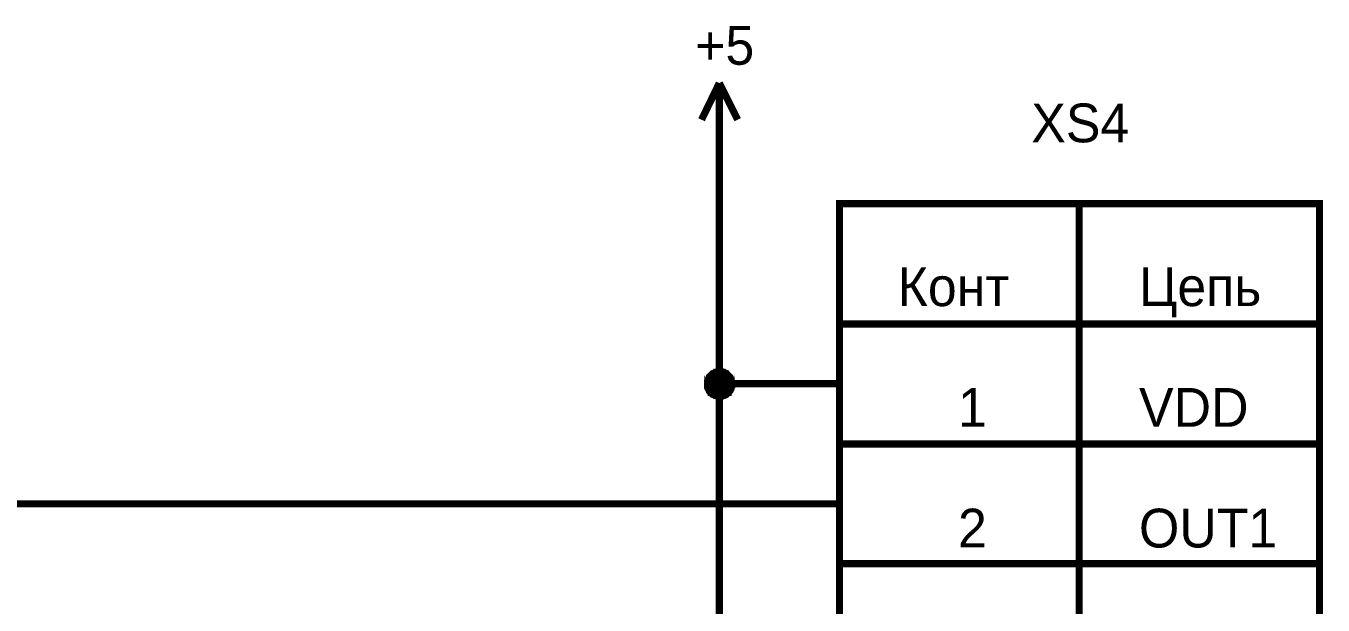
# Model space of a CAD drawing. Header units: millimetres. Extents: x 0 to 841, y 0 to 594.
# Drawn here: x 481.1 to 535.2, y 223.3 to 247.4 of the extents above; entities that cross this region are included whole.
import ezdxf

# ---------------------------------------------------------------- set-up
doc = ezdxf.new("R2010")
doc.units = ezdxf.units.MM
doc.layers.add('Sheet', color=255, linetype='Continuous')

msp = doc.modelspace()

# ---------------------------------------------------------------- linework, layer by layer
at = {"layer": 'Sheet'}
for points, const_width in [([(509.994, 245.029), (509.253, 243.502)], 0.3), ([(509.994, 245.029), (510.758, 243.502)], 0.3), ([(509.994, 242.492), (509.994, 245.029)], 0.3), ([(512.51, 232.497), (509.994, 232.497), (509.994, 242.492)], 0.3), ([(524.996, 239.999), (524.996, 114.991)], 0.3), ([(515.002, 234.99), (535.012, 234.99)], 0.3), ([(509.5, 232.497), (509.5, 232.52), (509.5, 232.542), (509.5, 232.565), (509.5, 232.587), (509.523, 232.61), (509.523, 232.632), (509.523, 232.677), (509.545, 232.677), (509.545, 232.699), (509.568, 232.722), (509.568, 232.744), (509.59, 232.767), (509.59, 232.789), (509.613, 232.812), (509.635, 232.834), (509.657, 232.857), (509.657, 232.857), (509.68, 232.879), (509.702, 232.902), (509.725, 232.902), (509.747, 232.924), (509.77, 232.924), (509.792, 232.946), (509.792, 232.946), (509.815, 232.969), (509.86, 232.969), (509.882, 232.969), (509.905, 232.991), (509.927, 232.991), (509.949, 232.991), (509.972, 232.991), (509.994, 232.991)], 0.3), ([(509.5, 232.497), (509.5, 232.52), (509.5, 232.542), (509.5, 232.565), (509.5, 232.587), (509.523, 232.61), (509.523, 232.632), (509.523, 232.677), (509.545, 232.677), (509.545, 232.699), (509.568, 232.722), (509.568, 232.744), (509.59, 232.767), (509.59, 232.789), (509.613, 232.812), (509.635, 232.834), (509.657, 232.857), (509.657, 232.857), (509.68, 232.879), (509.702, 232.902), (509.725, 232.902), (509.747, 232.924), (509.77, 232.924), (509.792, 232.946), (509.792, 232.946), (509.815, 232.969), (509.86, 232.969), (509.882, 232.969), (509.905, 232.991), (509.927, 232.991), (509.949, 232.991), (509.972, 232.991), (509.994, 232.991)], 0.3), ([(509.5, 232.497), (509.5, 232.52), (509.5, 232.542), (509.5, 232.565), (509.5, 232.587), (509.523, 232.61), (509.523, 232.632), (509.523, 232.677), (509.545, 232.677), (509.545, 232.699), (509.568, 232.722), (509.568, 232.744), (509.59, 232.767), (509.59, 232.789), (509.613, 232.812), (509.635, 232.834), (509.657, 232.857), (509.657, 232.857), (509.68, 232.879), (509.702, 232.902), (509.725, 232.902), (509.747, 232.924), (509.77, 232.924), (509.792, 232.946), (509.792, 232.946), (509.815, 232.969), (509.86, 232.969), (509.882, 232.969), (509.905, 232.991), (509.927, 232.991), (509.949, 232.991), (509.972, 232.991), (509.994, 232.991)], 0.3), ([(509.5, 232.497), (509.5, 232.52), (509.5, 232.542), (509.5, 232.565), (509.5, 232.587), (509.523, 232.61), (509.523, 232.632), (509.523, 232.677), (509.545, 232.677), (509.545, 232.699), (509.568, 232.722), (509.568, 232.744), (509.59, 232.767), (509.59, 232.789), (509.613, 232.812), (509.635, 232.834), (509.657, 232.857), (509.657, 232.857), (509.68, 232.879), (509.702, 232.902), (509.725, 232.902), (509.747, 232.924), (509.77, 232.924), (509.792, 232.946), (509.792, 232.946), (509.815, 232.969), (509.86, 232.969), (509.882, 232.969), (509.905, 232.991), (509.927, 232.991), (509.949, 232.991), (509.972, 232.991), (509.994, 232.991)], 0.3), ([(509.994, 232.991), (509.994, 232.991)], 0.3), ([(509.994, 232.991), (510.017, 232.991), (510.039, 232.991), (510.084, 232.991), (510.107, 232.991), (510.129, 232.969), (510.152, 232.969), (510.174, 232.969), (510.196, 232.946), (510.219, 232.946), (510.241, 232.924), (510.264, 232.924), (510.286, 232.902), (510.309, 232.902), (510.331, 232.879), (510.354, 232.857), (510.354, 232.857), (510.376, 232.834), (510.399, 232.812), (510.421, 232.789), (510.421, 232.767), (510.444, 232.744), (510.444, 232.722), (510.466, 232.699), (510.466, 232.677), (510.488, 232.677), (510.488, 232.632), (510.488, 232.61), (510.511, 232.587), (510.511, 232.565), (510.511, 232.542), (510.511, 232.52), (510.511, 232.497)], 0.3), ([(509.994, 232.991), (509.994, 232.991)], 0.3), ([(509.994, 232.991), (510.017, 232.991), (510.039, 232.991), (510.084, 232.991), (510.107, 232.991), (510.129, 232.969), (510.152, 232.969), (510.174, 232.969), (510.196, 232.946), (510.219, 232.946), (510.241, 232.924), (510.264, 232.924), (510.286, 232.902), (510.309, 232.902), (510.331, 232.879), (510.354, 232.857), (510.354, 232.857), (510.376, 232.834), (510.399, 232.812), (510.421, 232.789), (510.421, 232.767), (510.444, 232.744), (510.444, 232.722), (510.466, 232.699), (510.466, 232.677), (510.488, 232.677), (510.488, 232.632), (510.488, 232.61), (510.511, 232.587), (510.511, 232.565), (510.511, 232.542), (510.511, 232.52), (510.511, 232.497)], 0.3), ([(509.994, 232.991), (509.994, 232.991)], 0.3), ([(509.994, 232.991), (510.017, 232.991), (510.039, 232.991), (510.084, 232.991), (510.107, 232.991), (510.129, 232.969), (510.152, 232.969), (510.174, 232.969), (510.196, 232.946), (510.219, 232.946), (510.241, 232.924), (510.264, 232.924), (510.286, 232.902), (510.309, 232.902), (510.331, 232.879), (510.354, 232.857), (510.354, 232.857), (510.376, 232.834), (510.399, 232.812), (510.421, 232.789), (510.421, 232.767), (510.444, 232.744), (510.444, 232.722), (510.466, 232.699), (510.466, 232.677), (510.488, 232.677), (510.488, 232.632), (510.488, 232.61), (510.511, 232.587), (510.511, 232.565), (510.511, 232.542), (510.511, 232.52), (510.511, 232.497)], 0.3), ([(509.994, 232.991), (509.994, 232.991)], 0.3), ([(509.994, 232.991), (510.017, 232.991), (510.039, 232.991), (510.084, 232.991), (510.107, 232.991), (510.129, 232.969), (510.152, 232.969), (510.174, 232.969), (510.196, 232.946), (510.219, 232.946), (510.241, 232.924), (510.264, 232.924), (510.286, 232.902), (510.309, 232.902), (510.331, 232.879), (510.354, 232.857), (510.354, 232.857), (510.376, 232.834), (510.399, 232.812), (510.421, 232.789), (510.421, 232.767), (510.444, 232.744), (510.444, 232.722), (510.466, 232.699), (510.466, 232.677), (510.488, 232.677), (510.488, 232.632), (510.488, 232.61), (510.511, 232.587), (510.511, 232.565), (510.511, 232.542), (510.511, 232.52), (510.511, 232.497)], 0.3), ([(509.994, 231.981), (509.972, 231.981), (509.949, 231.981), (509.927, 231.981), (509.905, 231.981), (509.882, 232.003), (509.86, 232.003), (509.815, 232.003), (509.792, 232.026), (509.792, 232.026), (509.77, 232.048), (509.747, 232.048), (509.725, 232.071), (509.702, 232.071), (509.68, 232.093), (509.657, 232.115), (509.657, 232.138), (509.635, 232.138), (509.613, 232.16), (509.59, 232.183), (509.59, 232.205), (509.568, 232.228), (509.568, 232.25), (509.545, 232.273), (509.545, 232.295), (509.523, 232.318), (509.523, 232.34), (509.523, 232.363), (509.5, 232.385), (509.5, 232.407), (509.5, 232.452), (509.5, 232.475), (509.5, 232.497)], 0.3), ([(509.5, 232.497), (509.5, 232.497)], 0.3), ([(509.994, 231.981), (509.972, 231.981), (509.949, 231.981), (509.927, 231.981), (509.905, 231.981), (509.882, 232.003), (509.86, 232.003), (509.815, 232.003), (509.792, 232.026), (509.792, 232.026), (509.77, 232.048), (509.747, 232.048), (509.725, 232.071), (509.702, 232.071), (509.68, 232.093), (509.657, 232.115), (509.657, 232.138), (509.635, 232.138), (509.613, 232.16), (509.59, 232.183), (509.59, 232.205), (509.568, 232.228), (509.568, 232.25), (509.545, 232.273), (509.545, 232.295), (509.523, 232.318), (509.523, 232.34), (509.523, 232.363), (509.5, 232.385), (509.5, 232.407), (509.5, 232.452), (509.5, 232.475), (509.5, 232.497)], 0.3), ([(509.5, 232.497), (509.5, 232.497)], 0.3), ([(509.994, 231.981), (509.972, 231.981), (509.949, 231.981), (509.927, 231.981), (509.905, 231.981), (509.882, 232.003), (509.86, 232.003), (509.815, 232.003), (509.792, 232.026), (509.792, 232.026), (509.77, 232.048), (509.747, 232.048), (509.725, 232.071), (509.702, 232.071), (509.68, 232.093), (509.657, 232.115), (509.657, 232.138), (509.635, 232.138), (509.613, 232.16), (509.59, 232.183), (509.59, 232.205), (509.568, 232.228), (509.568, 232.25), (509.545, 232.273), (509.545, 232.295), (509.523, 232.318), (509.523, 232.34), (509.523, 232.363), (509.5, 232.385), (509.5, 232.407), (509.5, 232.452), (509.5, 232.475), (509.5, 232.497)], 0.3), ([(509.5, 232.497), (509.5, 232.497)], 0.3), ([(509.994, 231.981), (509.972, 231.981), (509.949, 231.981), (509.927, 231.981), (509.905, 231.981), (509.882, 232.003), (509.86, 232.003), (509.815, 232.003), (509.792, 232.026), (509.792, 232.026), (509.77, 232.048), (509.747, 232.048), (509.725, 232.071), (509.702, 232.071), (509.68, 232.093), (509.657, 232.115), (509.657, 232.138), (509.635, 232.138), (509.613, 232.16), (509.59, 232.183), (509.59, 232.205), (509.568, 232.228), (509.568, 232.25), (509.545, 232.273), (509.545, 232.295), (509.523, 232.318), (509.523, 232.34), (509.523, 232.363), (509.5, 232.385), (509.5, 232.407), (509.5, 232.452), (509.5, 232.475), (509.5, 232.497)], 0.3), ([(509.5, 232.497), (509.5, 232.497)], 0.3), ([(509.5, 232.497), (509.5, 232.52), (509.5, 232.542), (509.5, 232.565), (509.5, 232.587), (509.523, 232.61), (509.523, 232.632), (509.523, 232.677), (509.545, 232.677), (509.545, 232.699), (509.568, 232.722), (509.568, 232.744), (509.59, 232.767), (509.59, 232.789), (509.613, 232.812), (509.635, 232.834), (509.657, 232.857), (509.657, 232.857), (509.68, 232.879), (509.702, 232.902), (509.725, 232.902), (509.747, 232.924), (509.77, 232.924), (509.792, 232.946), (509.792, 232.946), (509.815, 232.969), (509.86, 232.969), (509.882, 232.969), (509.905, 232.991), (509.927, 232.991), (509.949, 232.991), (509.972, 232.991), (509.994, 232.991)], 0.0991), ([(509.5, 232.497), (509.5, 232.52), (509.5, 232.542), (509.5, 232.565), (509.5, 232.587), (509.523, 232.61), (509.523, 232.632), (509.523, 232.677), (509.545, 232.677), (509.545, 232.699), (509.568, 232.722), (509.568, 232.744), (509.59, 232.767), (509.59, 232.789), (509.613, 232.812), (509.635, 232.834), (509.657, 232.857), (509.657, 232.857), (509.68, 232.879), (509.702, 232.902), (509.725, 232.902), (509.747, 232.924), (509.77, 232.924), (509.792, 232.946), (509.792, 232.946), (509.815, 232.969), (509.86, 232.969), (509.882, 232.969), (509.905, 232.991), (509.927, 232.991), (509.949, 232.991), (509.972, 232.991), (509.994, 232.991)], 0.0991), ([(509.5, 232.497), (509.5, 232.52), (509.5, 232.542), (509.5, 232.565), (509.5, 232.587), (509.523, 232.61), (509.523, 232.632), (509.523, 232.677), (509.545, 232.677), (509.545, 232.699), (509.568, 232.722), (509.568, 232.744), (509.59, 232.767), (509.59, 232.789), (509.613, 232.812), (509.635, 232.834), (509.657, 232.857), (509.657, 232.857), (509.68, 232.879), (509.702, 232.902), (509.725, 232.902), (509.747, 232.924), (509.77, 232.924), (509.792, 232.946), (509.792, 232.946), (509.815, 232.969), (509.86, 232.969), (509.882, 232.969), (509.905, 232.991), (509.927, 232.991), (509.949, 232.991), (509.972, 232.991), (509.994, 232.991)], 0.0991), ([(509.5, 232.497), (509.5, 232.52), (509.5, 232.542), (509.5, 232.565), (509.5, 232.587), (509.523, 232.61), (509.523, 232.632), (509.523, 232.677), (509.545, 232.677), (509.545, 232.699), (509.568, 232.722), (509.568, 232.744), (509.59, 232.767), (509.59, 232.789), (509.613, 232.812), (509.635, 232.834), (509.657, 232.857), (509.657, 232.857), (509.68, 232.879), (509.702, 232.902), (509.725, 232.902), (509.747, 232.924), (509.77, 232.924), (509.792, 232.946), (509.792, 232.946), (509.815, 232.969), (509.86, 232.969), (509.882, 232.969), (509.905, 232.991), (509.927, 232.991), (509.949, 232.991), (509.972, 232.991), (509.994, 232.991)], 0.0991), ([(509.994, 231.981), (509.972, 231.981), (509.949, 231.981), (509.927, 231.981), (509.905, 231.981), (509.882, 232.003), (509.86, 232.003), (509.815, 232.003), (509.792, 232.026), (509.792, 232.026), (509.77, 232.048), (509.747, 232.048), (509.725, 232.071), (509.702, 232.071), (509.68, 232.093), (509.657, 232.115), (509.657, 232.138), (509.635, 232.138), (509.613, 232.16), (509.59, 232.183), (509.59, 232.205), (509.568, 232.228), (509.568, 232.25), (509.545, 232.273), (509.545, 232.295), (509.523, 232.318), (509.523, 232.34), (509.523, 232.363), (509.5, 232.385), (509.5, 232.407), (509.5, 232.452), (509.5, 232.475), (509.5, 232.497)], 0.0991), ([(509.5, 232.497), (509.5, 232.497)], 0.0991), ([(509.994, 231.981), (509.972, 231.981), (509.949, 231.981), (509.927, 231.981), (509.905, 231.981), (509.882, 232.003), (509.86, 232.003), (509.815, 232.003), (509.792, 232.026), (509.792, 232.026), (509.77, 232.048), (509.747, 232.048), (509.725, 232.071), (509.702, 232.071), (509.68, 232.093), (509.657, 232.115), (509.657, 232.138), (509.635, 232.138), (509.613, 232.16), (509.59, 232.183), (509.59, 232.205), (509.568, 232.228), (509.568, 232.25), (509.545, 232.273), (509.545, 232.295), (509.523, 232.318), (509.523, 232.34), (509.523, 232.363), (509.5, 232.385), (509.5, 232.407), (509.5, 232.452), (509.5, 232.475), (509.5, 232.497)], 0.0991), ([(509.5, 232.497), (509.5, 232.497)], 0.0991), ([(509.994, 231.981), (509.972, 231.981), (509.949, 231.981), (509.927, 231.981), (509.905, 231.981), (509.882, 232.003), (509.86, 232.003), (509.815, 232.003), (509.792, 232.026), (509.792, 232.026), (509.77, 232.048), (509.747, 232.048), (509.725, 232.071), (509.702, 232.071), (509.68, 232.093), (509.657, 232.115), (509.657, 232.138), (509.635, 232.138), (509.613, 232.16), (509.59, 232.183), (509.59, 232.205), (509.568, 232.228), (509.568, 232.25), (509.545, 232.273), (509.545, 232.295), (509.523, 232.318), (509.523, 232.34), (509.523, 232.363), (509.5, 232.385), (509.5, 232.407), (509.5, 232.452), (509.5, 232.475), (509.5, 232.497)], 0.0991), ([(509.5, 232.497), (509.5, 232.497)], 0.0991), ([(509.994, 231.981), (509.972, 231.981), (509.949, 231.981), (509.927, 231.981), (509.905, 231.981), (509.882, 232.003), (509.86, 232.003), (509.815, 232.003), (509.792, 232.026), (509.792, 232.026), (509.77, 232.048), (509.747, 232.048), (509.725, 232.071), (509.702, 232.071), (509.68, 232.093), (509.657, 232.115), (509.657, 232.138), (509.635, 232.138), (509.613, 232.16), (509.59, 232.183), (509.59, 232.205), (509.568, 232.228), (509.568, 232.25), (509.545, 232.273), (509.545, 232.295), (509.523, 232.318), (509.523, 232.34), (509.523, 232.363), (509.5, 232.385), (509.5, 232.407), (509.5, 232.452), (509.5, 232.475), (509.5, 232.497)], 0.0991), ([(509.5, 232.497), (509.5, 232.497)], 0.0991), ([(510.511, 232.497), (510.511, 232.475), (510.511, 232.452), (510.511, 232.407), (510.511, 232.385), (510.488, 232.363), (510.488, 232.34), (510.488, 232.318), (510.466, 232.295), (510.466, 232.273), (510.444, 232.25), (510.444, 232.228), (510.421, 232.205), (510.421, 232.183), (510.399, 232.16), (510.376, 232.138), (510.354, 232.138), (510.354, 232.115), (510.331, 232.093), (510.309, 232.071), (510.286, 232.071), (510.264, 232.048), (510.241, 232.048), (510.219, 232.026), (510.196, 232.026), (510.174, 232.003), (510.152, 232.003), (510.129, 232.003), (510.107, 231.981), (510.084, 231.981), (510.039, 231.981), (510.017, 231.981), (509.994, 231.981)], 0.3), ([(509.994, 232.497), (509.994, 217.495), (512.51, 217.495)], 0.3), ([(510.511, 232.497), (510.511, 232.475), (510.511, 232.452), (510.511, 232.407), (510.511, 232.385), (510.488, 232.363), (510.488, 232.34), (510.488, 232.318), (510.466, 232.295), (510.466, 232.273), (510.444, 232.25), (510.444, 232.228), (510.421, 232.205), (510.421, 232.183), (510.399, 232.16), (510.376, 232.138), (510.354, 232.138), (510.354, 232.115), (510.331, 232.093), (510.309, 232.071), (510.286, 232.071), (510.264, 232.048), (510.241, 232.048), (510.219, 232.026), (510.196, 232.026), (510.174, 232.003), (510.152, 232.003), (510.129, 232.003), (510.107, 231.981), (510.084, 231.981), (510.039, 231.981), (510.017, 231.981), (509.994, 231.981)], 0.3), ([(510.511, 232.497), (510.511, 232.475), (510.511, 232.452), (510.511, 232.407), (510.511, 232.385), (510.488, 232.363), (510.488, 232.34), (510.488, 232.318), (510.466, 232.295), (510.466, 232.273), (510.444, 232.25), (510.444, 232.228), (510.421, 232.205), (510.421, 232.183), (510.399, 232.16), (510.376, 232.138), (510.354, 232.138), (510.354, 232.115), (510.331, 232.093), (510.309, 232.071), (510.286, 232.071), (510.264, 232.048), (510.241, 232.048), (510.219, 232.026), (510.196, 232.026), (510.174, 232.003), (510.152, 232.003), (510.129, 232.003), (510.107, 231.981), (510.084, 231.981), (510.039, 231.981), (510.017, 231.981), (509.994, 231.981)], 0.3), ([(510.511, 232.497), (510.511, 232.475), (510.511, 232.452), (510.511, 232.407), (510.511, 232.385), (510.488, 232.363), (510.488, 232.34), (510.488, 232.318), (510.466, 232.295), (510.466, 232.273), (510.444, 232.25), (510.444, 232.228), (510.421, 232.205), (510.421, 232.183), (510.399, 232.16), (510.376, 232.138), (510.354, 232.138), (510.354, 232.115), (510.331, 232.093), (510.309, 232.071), (510.286, 232.071), (510.264, 232.048), (510.241, 232.048), (510.219, 232.026), (510.196, 232.026), (510.174, 232.003), (510.152, 232.003), (510.129, 232.003), (510.107, 231.981), (510.084, 231.981), (510.039, 231.981), (510.017, 231.981), (509.994, 231.981)], 0.3), ([(509.994, 232.991), (509.994, 232.991)], 0.0991), ([(509.994, 232.991), (510.017, 232.991), (510.039, 232.991), (510.084, 232.991), (510.107, 232.991), (510.129, 232.969), (510.152, 232.969), (510.174, 232.969), (510.196, 232.946), (510.219, 232.946), (510.241, 232.924), (510.264, 232.924), (510.286, 232.902), (510.309, 232.902), (510.331, 232.879), (510.354, 232.857), (510.354, 232.857), (510.376, 232.834), (510.399, 232.812), (510.421, 232.789), (510.421, 232.767), (510.444, 232.744), (510.444, 232.722), (510.466, 232.699), (510.466, 232.677), (510.488, 232.677), (510.488, 232.632), (510.488, 232.61), (510.511, 232.587), (510.511, 232.565), (510.511, 232.542), (510.511, 232.52), (510.511, 232.497)], 0.0991), ([(509.994, 232.991), (509.994, 232.991)], 0.0991), ([(509.994, 232.991), (510.017, 232.991), (510.039, 232.991), (510.084, 232.991), (510.107, 232.991), (510.129, 232.969), (510.152, 232.969), (510.174, 232.969), (510.196, 232.946), (510.219, 232.946), (510.241, 232.924), (510.264, 232.924), (510.286, 232.902), (510.309, 232.902), (510.331, 232.879), (510.354, 232.857), (510.354, 232.857), (510.376, 232.834), (510.399, 232.812), (510.421, 232.789), (510.421, 232.767), (510.444, 232.744), (510.444, 232.722), (510.466, 232.699), (510.466, 232.677), (510.488, 232.677), (510.488, 232.632), (510.488, 232.61), (510.511, 232.587), (510.511, 232.565), (510.511, 232.542), (510.511, 232.52), (510.511, 232.497)], 0.0991), ([(509.994, 232.991), (509.994, 232.991)], 0.0991), ([(509.994, 232.991), (510.017, 232.991), (510.039, 232.991), (510.084, 232.991), (510.107, 232.991), (510.129, 232.969), (510.152, 232.969), (510.174, 232.969), (510.196, 232.946), (510.219, 232.946), (510.241, 232.924), (510.264, 232.924), (510.286, 232.902), (510.309, 232.902), (510.331, 232.879), (510.354, 232.857), (510.354, 232.857), (510.376, 232.834), (510.399, 232.812), (510.421, 232.789), (510.421, 232.767), (510.444, 232.744), (510.444, 232.722), (510.466, 232.699), (510.466, 232.677), (510.488, 232.677), (510.488, 232.632), (510.488, 232.61), (510.511, 232.587), (510.511, 232.565), (510.511, 232.542), (510.511, 232.52), (510.511, 232.497)], 0.0991), ([(509.994, 232.991), (509.994, 232.991)], 0.0991), ([(509.994, 232.991), (510.017, 232.991), (510.039, 232.991), (510.084, 232.991), (510.107, 232.991), (510.129, 232.969), (510.152, 232.969), (510.174, 232.969), (510.196, 232.946), (510.219, 232.946), (510.241, 232.924), (510.264, 232.924), (510.286, 232.902), (510.309, 232.902), (510.331, 232.879), (510.354, 232.857), (510.354, 232.857), (510.376, 232.834), (510.399, 232.812), (510.421, 232.789), (510.421, 232.767), (510.444, 232.744), (510.444, 232.722), (510.466, 232.699), (510.466, 232.677), (510.488, 232.677), (510.488, 232.632), (510.488, 232.61), (510.511, 232.587), (510.511, 232.565), (510.511, 232.542), (510.511, 232.52), (510.511, 232.497)], 0.0991), ([(510.511, 232.497), (510.511, 232.475), (510.511, 232.452), (510.511, 232.407), (510.511, 232.385), (510.488, 232.363), (510.488, 232.34), (510.488, 232.318), (510.466, 232.295), (510.466, 232.273), (510.444, 232.25), (510.444, 232.228), (510.421, 232.205), (510.421, 232.183), (510.399, 232.16), (510.376, 232.138), (510.354, 232.138), (510.354, 232.115), (510.331, 232.093), (510.309, 232.071), (510.286, 232.071), (510.264, 232.048), (510.241, 232.048), (510.219, 232.026), (510.196, 232.026), (510.174, 232.003), (510.152, 232.003), (510.129, 232.003), (510.107, 231.981), (510.084, 231.981), (510.039, 231.981), (510.017, 231.981), (509.994, 231.981)], 0.0991), ([(510.511, 232.497), (510.511, 232.475), (510.511, 232.452), (510.511, 232.407), (510.511, 232.385), (510.488, 232.363), (510.488, 232.34), (510.488, 232.318), (510.466, 232.295), (510.466, 232.273), (510.444, 232.25), (510.444, 232.228), (510.421, 232.205), (510.421, 232.183), (510.399, 232.16), (510.376, 232.138), (510.354, 232.138), (510.354, 232.115), (510.331, 232.093), (510.309, 232.071), (510.286, 232.071), (510.264, 232.048), (510.241, 232.048), (510.219, 232.026), (510.196, 232.026), (510.174, 232.003), (510.152, 232.003), (510.129, 232.003), (510.107, 231.981), (510.084, 231.981), (510.039, 231.981), (510.017, 231.981), (509.994, 231.981)], 0.0991), ([(510.511, 232.497), (510.511, 232.475), (510.511, 232.452), (510.511, 232.407), (510.511, 232.385), (510.488, 232.363), (510.488, 232.34), (510.488, 232.318), (510.466, 232.295), (510.466, 232.273), (510.444, 232.25), (510.444, 232.228), (510.421, 232.205), (510.421, 232.183), (510.399, 232.16), (510.376, 232.138), (510.354, 232.138), (510.354, 232.115), (510.331, 232.093), (510.309, 232.071), (510.286, 232.071), (510.264, 232.048), (510.241, 232.048), (510.219, 232.026), (510.196, 232.026), (510.174, 232.003), (510.152, 232.003), (510.129, 232.003), (510.107, 231.981), (510.084, 231.981), (510.039, 231.981), (510.017, 231.981), (509.994, 231.981)], 0.0991), ([(510.511, 232.497), (510.511, 232.475), (510.511, 232.452), (510.511, 232.407), (510.511, 232.385), (510.488, 232.363), (510.488, 232.34), (510.488, 232.318), (510.466, 232.295), (510.466, 232.273), (510.444, 232.25), (510.444, 232.228), (510.421, 232.205), (510.421, 232.183), (510.399, 232.16), (510.376, 232.138), (510.354, 232.138), (510.354, 232.115), (510.331, 232.093), (510.309, 232.071), (510.286, 232.071), (510.264, 232.048), (510.241, 232.048), (510.219, 232.026), (510.196, 232.026), (510.174, 232.003), (510.152, 232.003), (510.129, 232.003), (510.107, 231.981), (510.084, 231.981), (510.039, 231.981), (510.017, 231.981), (509.994, 231.981)], 0.0991), ([(510.511, 232.497), (510.511, 232.497), (510.511, 232.497), (510.511, 232.497), (510.511, 232.497), (510.511, 232.497), (510.511, 232.497), (510.511, 232.497), (510.511, 232.497), (510.511, 232.497), (510.511, 232.497), (510.511, 232.497), (510.511, 232.497), (510.511, 232.497), (510.511, 232.497), (510.511, 232.497), (510.511, 232.497), (510.511, 232.497), (510.511, 232.497), (510.511, 232.497), (510.511, 232.497), (510.511, 232.497), (510.511, 232.497), (510.511, 232.497), (510.511, 232.497), (510.511, 232.497), (510.511, 232.497), (510.511, 232.497), (510.511, 232.497), (510.511, 232.497), (510.511, 232.497), (510.511, 232.497), (510.511, 232.497)], 0.3), ([(510.511, 232.497), (510.511, 232.497)], 0.3), ([(510.511, 232.497), (510.511, 232.497), (510.511, 232.497), (510.511, 232.497), (510.511, 232.497), (510.511, 232.497), (510.511, 232.497), (510.511, 232.497), (510.511, 232.497), (510.511, 232.497), (510.511, 232.497), (510.511, 232.497), (510.511, 232.497), (510.511, 232.497), (510.511, 232.497), (510.511, 232.497), (510.511, 232.497), (510.511, 232.497), (510.511, 232.497), (510.511, 232.497), (510.511, 232.497), (510.511, 232.497), (510.511, 232.497), (510.511, 232.497), (510.511, 232.497), (510.511, 232.497), (510.511, 232.497), (510.511, 232.497), (510.511, 232.497), (510.511, 232.497), (510.511, 232.497), (510.511, 232.497), (510.511, 232.497)], 0.3), ([(510.511, 232.497), (510.511, 232.497)], 0.3), ([(510.511, 232.497), (510.511, 232.497), (510.511, 232.497), (510.511, 232.497), (510.511, 232.497), (510.511, 232.497), (510.511, 232.497), (510.511, 232.497), (510.511, 232.497), (510.511, 232.497), (510.511, 232.497), (510.511, 232.497), (510.511, 232.497), (510.511, 232.497), (510.511, 232.497), (510.511, 232.497), (510.511, 232.497), (510.511, 232.497), (510.511, 232.497), (510.511, 232.497), (510.511, 232.497), (510.511, 232.497), (510.511, 232.497), (510.511, 232.497), (510.511, 232.497), (510.511, 232.497), (510.511, 232.497), (510.511, 232.497), (510.511, 232.497), (510.511, 232.497), (510.511, 232.497), (510.511, 232.497), (510.511, 232.497)], 0.3), ([(510.511, 232.497), (510.511, 232.497)], 0.3), ([(510.511, 232.497), (510.511, 232.497), (510.511, 232.497), (510.511, 232.497), (510.511, 232.497), (510.511, 232.497), (510.511, 232.497), (510.511, 232.497), (510.511, 232.497), (510.511, 232.497), (510.511, 232.497), (510.511, 232.497), (510.511, 232.497), (510.511, 232.497), (510.511, 232.497), (510.511, 232.497), (510.511, 232.497), (510.511, 232.497), (510.511, 232.497), (510.511, 232.497), (510.511, 232.497), (510.511, 232.497), (510.511, 232.497), (510.511, 232.497), (510.511, 232.497), (510.511, 232.497), (510.511, 232.497), (510.511, 232.497), (510.511, 232.497), (510.511, 232.497), (510.511, 232.497), (510.511, 232.497), (510.511, 232.497)], 0.3), ([(510.511, 232.497), (510.511, 232.497)], 0.3), ([(510.511, 232.497), (510.511, 232.497), (510.511, 232.497), (510.511, 232.497), (510.511, 232.497), (510.511, 232.497), (510.511, 232.497), (510.511, 232.497), (510.511, 232.497), (510.511, 232.497), (510.511, 232.497), (510.511, 232.497), (510.511, 232.497), (510.511, 232.497), (510.511, 232.497), (510.511, 232.497), (510.511, 232.497), (510.511, 232.497), (510.511, 232.497), (510.511, 232.497), (510.511, 232.497), (510.511, 232.497), (510.511, 232.497), (510.511, 232.497), (510.511, 232.497), (510.511, 232.497), (510.511, 232.497), (510.511, 232.497), (510.511, 232.497), (510.511, 232.497), (510.511, 232.497), (510.511, 232.497), (510.511, 232.497)], 0.0991), ([(510.511, 232.497), (510.511, 232.497)], 0.0991), ([(510.511, 232.497), (510.511, 232.497), (510.511, 232.497), (510.511, 232.497), (510.511, 232.497), (510.511, 232.497), (510.511, 232.497), (510.511, 232.497), (510.511, 232.497), (510.511, 232.497), (510.511, 232.497), (510.511, 232.497), (510.511, 232.497), (510.511, 232.497), (510.511, 232.497), (510.511, 232.497), (510.511, 232.497), (510.511, 232.497), (510.511, 232.497), (510.511, 232.497), (510.511, 232.497), (510.511, 232.497), (510.511, 232.497), (510.511, 232.497), (510.511, 232.497), (510.511, 232.497), (510.511, 232.497), (510.511, 232.497), (510.511, 232.497), (510.511, 232.497), (510.511, 232.497), (510.511, 232.497), (510.511, 232.497)], 0.0991), ([(510.511, 232.497), (510.511, 232.497)], 0.0991), ([(510.511, 232.497), (510.511, 232.497), (510.511, 232.497), (510.511, 232.497), (510.511, 232.497), (510.511, 232.497), (510.511, 232.497), (510.511, 232.497), (510.511, 232.497), (510.511, 232.497), (510.511, 232.497), (510.511, 232.497), (510.511, 232.497), (510.511, 232.497), (510.511, 232.497), (510.511, 232.497), (510.511, 232.497), (510.511, 232.497), (510.511, 232.497), (510.511, 232.497), (510.511, 232.497), (510.511, 232.497), (510.511, 232.497), (510.511, 232.497), (510.511, 232.497), (510.511, 232.497), (510.511, 232.497), (510.511, 232.497), (510.511, 232.497), (510.511, 232.497), (510.511, 232.497), (510.511, 232.497), (510.511, 232.497)], 0.0991), ([(510.511, 232.497), (510.511, 232.497)], 0.0991), ([(510.511, 232.497), (510.511, 232.497), (510.511, 232.497), (510.511, 232.497), (510.511, 232.497), (510.511, 232.497), (510.511, 232.497), (510.511, 232.497), (510.511, 232.497), (510.511, 232.497), (510.511, 232.497), (510.511, 232.497), (510.511, 232.497), (510.511, 232.497), (510.511, 232.497), (510.511, 232.497), (510.511, 232.497), (510.511, 232.497), (510.511, 232.497), (510.511, 232.497), (510.511, 232.497), (510.511, 232.497), (510.511, 232.497), (510.511, 232.497), (510.511, 232.497), (510.511, 232.497), (510.511, 232.497), (510.511, 232.497), (510.511, 232.497), (510.511, 232.497), (510.511, 232.497), (510.511, 232.497), (510.511, 232.497)], 0.0991), ([(510.511, 232.497), (510.511, 232.497)], 0.0991), ([(515.002, 232.497), (512.51, 232.497)], 0.3), ([(515.002, 229.982), (535.012, 229.982)], 0.3), ([(437.501, 199.999), (437.501, 199.999), (445.001, 199.999), (445.001, 227.489), (512.51, 227.489)], 0.3), ([(515.002, 227.489), (512.51, 227.489)], 0.3), ([(515.002, 224.996), (535.012, 224.996)], 0.3)]:
    msp.add_lwpolyline(points, dxfattribs=dict(at, const_width=const_width))
at = {"layer": 'Sheet', "const_width": 0.3}
msp.add_lwpolyline([(515.002, 239.999), (535.012, 239.999), (535.012, 114.991), (515.002, 114.991), (515.002, 239.999)], close=True, dxfattribs=at)
at = {"layer": 'Sheet', "const_width": 0.508}
msp.add_lwpolyline([(509.746, 232.5, 1), (510.254, 232.5, 1)], format="xyb", close=True, dxfattribs=at)

# ---------------------------------------------------------------- texts
at = {"layer": 'Sheet'}
for s, height, p in [('+5', 1.6171, (508.984, 245.793)), ('XS4', 1.6171, (522.997, 242.559)), ('Конт', 1.6171, (517.428, 235.731)), ('Цепь', 1.6171, (527.489, 235.731)), ('1', 1.617, (519.943, 230.701)), ('VDD', 1.6171, (527.489, 230.701)), ('2', 1.617, (519.943, 225.67)), ('OUT1', 1.6171, (527.489, 225.67))]:
    msp.add_text(s, height=height, dxfattribs=at).set_placement(p)

doc.saveas('drawing.dxf')
